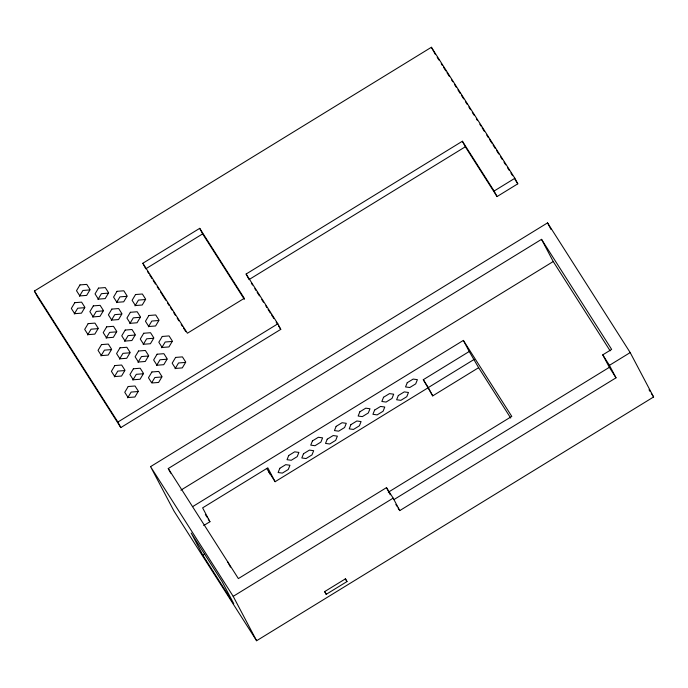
<?xml version="1.0" encoding="UTF-8"?>
<svg xmlns="http://www.w3.org/2000/svg" width="688" height="688" viewBox="0 0 688 688"><rect width="100%" height="100%" fill="white"/><g stroke="black" fill="none" stroke-linecap="round" stroke-linejoin="round"><path stroke-width="1.03" d="M79.43 296.236L82.895 290.465L89.698 289.932M74.261 313.995L77.718 308.224L84.521 307.691M97.963 299.443L101.42 293.673L108.222 293.14M92.785 317.202L96.251 311.423L103.054 310.899M87.617 334.953L91.074 329.182L97.877 328.658M116.487 302.643L119.953 296.872L126.755 296.347M111.318 320.402L114.776 314.631L121.578 314.098M106.141 338.161L109.607 332.39L116.41 331.857M100.973 355.92L104.43 350.149L111.232 349.616M135.02 305.85L138.477 300.08L145.28 299.547M129.843 323.609L133.309 317.839L140.111 317.306M124.674 341.368L128.131 335.598L134.934 335.065M119.497 359.119L122.963 353.348L129.765 352.824M114.328 376.878L117.786 371.107L124.588 370.574M148.376 326.809L151.833 321.038L158.636 320.513M143.199 344.568L146.664 338.797L153.467 338.264M138.03 362.327L141.487 356.556L148.29 356.023M132.853 380.086L136.319 374.315L143.121 373.782M127.684 397.845L131.141 392.074L137.944 391.541M161.732 347.775L165.189 342.005L171.991 341.472M156.554 365.534L160.02 359.764L166.823 359.231M151.876 382.468L154.843 377.514L161.646 376.99M175.087 368.734L178.545 362.963L185.347 362.438M246.123 274.03L277.84 323.816L280.764 329.363L120.804 427.583L37.324 296.571L34.4 291.024L431.393 47.266L514.865 178.278L517.789 183.825L497.037 196.57L465.32 146.785L462.388 141.238L246.123 274.03L249.047 279.577L465.32 146.785M142.837 263.263L199.718 228.339L244.292 298.3L187.411 333.224L142.837 263.263L145.761 268.819L202.642 233.886L199.718 228.339M120.804 427.583L117.872 422.036L277.84 323.816M497.037 196.57L494.113 191.023L514.865 178.278M150.56 466.636L547.553 222.878L630.191 352.583L653.6 396.976L256.607 640.734L173.969 511.029L150.56 466.636L233.198 596.341L256.607 640.734M170.693 473.155L168.259 468.528L541.533 239.338L611.649 349.392L602.757 354.845L609.344 367.332L616.018 377.815L399.745 510.608L398.077 507.985M180.875 490.166L553.229 261.535L541.533 239.338M192.64 506.635L463.368 340.405L511.786 416.395L388.307 492.204M469.225 351.499L478.624 367.684L432.7 395.884L423.301 379.699L469.225 351.499L463.368 340.405M203.717 525.546L209.935 521.728L202.625 507.856L267.804 467.831L275.114 481.703L427.695 388.023M432.7 395.884L428.314 387.559L474.23 359.36M202.865 555.19L191.161 532.994L222.052 581.463L233.748 603.66L202.865 555.19L204.689 554.072M399.745 510.608L393.166 498.121L386.484 487.637L238.375 578.582L168.259 468.528M233.198 596.341L393.166 498.121M616.018 377.815L609.439 365.328L630.191 352.583M393.983 499.565L609.344 367.332M326.25 594.303L346.984 581.566L345.522 578.789L324.788 591.525L326.25 594.303L324.555 591.637M435.47 54.627L431.393 47.266M437.198 57.336L438.927 60.045M441.223 63.657L442.375 65.463M443.528 67.269L445.833 70.89M446.985 72.696L449.29 76.308M451.586 79.92L452.738 81.726M454.467 84.443L456.196 87.152M457.924 89.861L460.22 93.473M461.373 95.279L463.678 98.9M465.406 101.609L467.135 104.318M468.863 107.027L470.583 109.736M472.312 112.454L474.041 115.163M476.345 118.775L477.498 120.581M479.794 124.193L480.946 125.999M482.099 127.813L484.404 131.425M486.708 135.037L488.428 137.746M489.581 139.552L491.886 143.173M493.038 144.979L495.343 148.591M496.495 150.397L498.791 154.009M500.52 156.726L502.249 159.435M503.977 162.144L505.706 164.853M507.434 167.562L509.154 170.28M510.883 172.989L512.612 175.698M514.916 179.31L517.789 183.825M649.008 389.769L650.16 391.575M651.304 393.373L653.6 396.976M553.229 261.535L610.136 350.837M602.757 354.845L609.439 365.328M462.388 141.238L494.113 191.023M478.624 367.684L510.711 418.063M423.301 379.699L428.314 387.559M395.858 504.493L396.967 506.239M251.352 283.198L252.505 285.013M254.809 288.633L255.962 290.439M257.123 292.254L259.428 295.874M261.732 299.495L263.461 302.213M265.774 305.833L266.927 307.639M268.079 309.454L270.384 313.074M271.536 314.88L273.841 318.501M276.155 322.122L277.307 323.936M278.459 325.742L280.764 329.363M202.642 233.886L244.36 299.366M345.29 578.9L346.984 581.566M147.473 271.502L148.617 273.299M149.76 275.097L152.048 278.683M153.192 280.472L155.479 284.067M157.191 286.75L158.902 289.442M160.622 292.133L165.765 300.209M167.476 302.901L169.196 305.592M170.34 307.381L172.052 310.073M173.763 312.765L175.483 315.457M177.194 318.148L178.906 320.84M181.193 324.426L182.337 326.215M183.481 328.013L185.769 331.599M266.772 468.605L275.114 481.703M205.334 514.495L207.062 517.204M208.215 519.01L209.935 521.728M34.4 291.024L117.872 422.036M547.553 222.878L551.036 229.491M386.484 487.637L390.251 494.775M268.44 471.228L269.902 473.998M227.522 561.546L230.446 567.101M279.81 468.296L278.115 472.518L282.347 473.103L288.272 469.465L289.966 465.243L285.735 464.658L279.81 468.296M288.736 455.473L287.042 459.696L291.273 460.272L297.199 456.634L298.893 452.412L294.662 451.835L288.736 455.473M303.511 453.745L301.817 457.967L306.048 458.552L311.974 454.914L313.668 450.692L309.437 450.107L303.511 453.745M312.438 440.913L310.744 445.136L314.975 445.721L320.892 442.083L322.595 437.86L318.363 437.276L312.438 440.913M327.213 439.193L325.519 443.416L329.75 443.992L335.675 440.354L337.369 436.14L333.138 435.556L327.213 439.193M336.14 426.362L334.445 430.585L338.668 431.17L344.593 427.532L346.296 423.309L342.065 422.724L336.14 426.362M350.914 424.642L349.22 428.856L353.451 429.441L359.377 425.803L361.071 421.581L356.84 420.996L350.914 424.642M359.841 411.811L358.147 416.034L362.37 416.618L368.295 412.981L369.998 408.758L365.767 408.173L359.841 411.811M374.616 410.082L372.922 414.305L377.153 414.89L383.078 411.252L384.773 407.029L380.541 406.445L374.616 410.082M383.543 397.26L381.849 401.482L386.071 402.067L391.997 398.429L393.691 394.207L389.468 393.622L383.543 397.26M398.318 395.531L396.623 399.754L400.846 400.339L406.771 396.701L408.474 392.478L404.243 391.893L398.318 395.531M407.244 382.709L405.542 386.931L409.773 387.516L415.698 383.878L417.392 379.656L413.17 379.071L407.244 382.709M79.971 284.918L76.506 290.689L79.842 295.926L86.645 295.393L90.111 289.622L86.765 284.385L79.971 284.918M74.794 302.677L71.337 308.448L74.674 313.685L81.476 313.152L84.934 307.381L81.597 302.144L74.794 302.677M98.496 288.117L95.039 293.888L98.375 299.134L105.178 298.601L108.635 292.83L105.298 287.593L98.496 288.117M93.327 305.876L89.861 311.647L93.198 316.893L100.001 316.36L103.467 310.589L100.121 305.352L93.327 305.876M88.15 323.635L84.693 329.406L88.03 334.643L94.832 334.119L98.289 328.348L94.953 323.102L88.15 323.635M117.029 291.325L113.563 297.096L116.9 302.333L123.702 301.808L127.168 296.038L123.823 290.792L117.029 291.325M111.852 309.084L108.394 314.855L111.731 320.092L118.534 319.567L121.991 313.797L118.654 308.551L111.852 309.084M106.683 326.843L103.217 332.614L106.554 337.851L113.357 337.318L116.822 331.547L113.486 326.31L106.683 326.843M101.506 344.593L98.049 350.364L101.385 355.61L108.188 355.077L111.645 349.306L108.308 344.069L101.506 344.593M135.553 294.533L132.096 300.303L135.433 305.541L142.235 305.008L145.693 299.237L142.356 294L135.553 294.533M130.385 312.283L126.919 318.062L130.256 323.3L137.058 322.767L140.524 316.996L137.179 311.759L130.385 312.283M125.207 330.042L121.75 335.813L125.087 341.059L131.89 340.526L135.347 334.755L132.01 329.518L125.207 330.042M120.039 347.801L116.573 353.572L119.91 358.809L126.712 358.285L130.178 352.514L126.841 347.268L120.039 347.801M114.862 365.56L111.404 371.331L114.741 376.568L121.544 376.044L125.001 370.273L121.664 365.027L114.862 365.56M148.909 315.491L145.452 321.262L148.789 326.508L155.591 325.974L159.048 320.204L155.712 314.958L148.909 315.491M143.74 333.25L140.275 339.021L143.611 344.258L150.414 343.733L153.88 337.963L150.534 332.717L143.74 333.25M138.563 351.009L135.106 356.78L138.443 362.017L145.245 361.484L148.703 355.713L145.366 350.476L138.563 351.009M133.395 368.768L129.929 374.539L133.266 379.776L140.068 379.243L143.534 373.472L140.197 368.235L133.395 368.768M128.217 386.518L124.76 392.289L128.097 397.535L134.9 397.002L138.357 391.231L135.02 385.994L128.217 386.518M162.265 336.458L158.808 342.228L162.144 347.466L168.947 346.933L172.404 341.162L169.067 335.925L162.265 336.458M157.096 354.208L153.63 359.979L156.967 365.225L163.77 364.692L167.236 358.921L163.89 353.684L157.096 354.208M151.919 371.967L148.462 377.738L151.799 382.984L158.601 382.451L162.058 376.68L158.722 371.434L151.919 371.967M175.621 357.416L172.163 363.187L175.5 368.424L182.303 367.899L185.76 362.129L182.423 356.883L175.621 357.416"/></g></svg>
